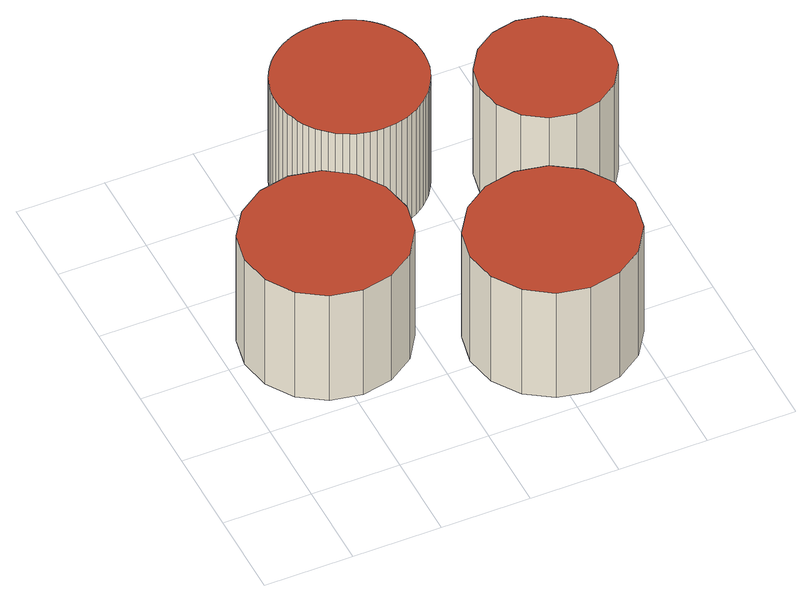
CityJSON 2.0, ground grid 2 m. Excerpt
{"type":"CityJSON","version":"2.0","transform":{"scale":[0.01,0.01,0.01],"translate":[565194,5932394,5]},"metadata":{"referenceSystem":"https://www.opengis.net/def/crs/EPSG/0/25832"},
"CityObjects":{
"building1":{"type":"Building","attributes":{"Gemeindeschluessel":"02000000","Geometrietyp2DReferenz":"3000","function":"51003_1205","roofType":"1000","measuredHeight":3},"geometry":[{"type":"MultiSurface","lod":"2","boundaries":[[[0,1,2,3,4,5,6,7,8,9,10,11,12,13,14,15]],[[16,17,18,19,20,21,22,23,24,25,26,27,28,29,30,31]],[[31,30,1,0]],[[30,29,2,1]],[[29,28,3,2]],[[28,27,4,3]],[[27,26,5,4]],[[26,25,6,5]],[[25,24,7,6]],[[24,23,8,7]],[[23,22,9,8]],[[22,21,10,9]],[[21,20,11,10]],[[20,19,12,11]],[[19,18,13,12]],[[18,17,14,13]],[[17,16,15,14]],[[16,31,0,15]]],"semantics":{"surfaces":[{"type":"GroundSurface"},{"type":"RoofSurface"},{"type":"WallSurface"}],"values":[0,1,2,2,2,2,2,2,2,2,2,2,2,2,2,2,2,2]}}]},
"building2":{"type":"Building","attributes":{"Gemeindeschluessel":"02000000","Geometrietyp2DReferenz":"3000","function":"51003_1205","roofType":"1000","measuredHeight":3},"geometry":[{"type":"MultiSurface","lod":"2","boundaries":[[[32,33,34,35,36,37,38,39,40,41,42,43,44,45,46,47,48,49,50,51,52,53,54,55,56,57,58,59,60,61,62,63,64,65,66,67,68,69,70,71,72,73,74,75,76,77,78,79,80,81,82,83,84,85,86,87,88,89,90,91,92,93,94,95,96,97,98,99,100,101,102,103]],[[104,105,106,107,108,109,110,111,112,113,114,115,116,117,118,119,120,121,122,123,124,125,126,127,128,129,130,131,132,133,134,135,136,137,138,139,140,141,142,143,144,145,146,147,148,149,150,151,152,153,154,155,156,157,158,159,160,161,162,163,164,165,166,167,168,169,170,171,172,173,174,175]],[[175,174,33,32]],[[174,173,34,33]],[[173,172,35,34]],[[172,171,36,35]],[[171,170,37,36]],[[170,169,38,37]],[[169,168,39,38]],[[168,167,40,39]],[[167,166,41,40]],[[166,165,42,41]],[[165,164,43,42]],[[164,163,44,43]],[[163,162,45,44]],[[162,161,46,45]],[[161,160,47,46]],[[160,159,48,47]],[[159,158,49,48]],[[158,157,50,49]],[[157,156,51,50]],[[156,155,52,51]],[[155,154,53,52]],[[154,153,54,53]],[[153,152,55,54]],[[152,151,56,55]],[[151,150,57,56]],[[150,149,58,57]],[[149,148,59,58]],[[148,147,60,59]],[[147,146,61,60]],[[146,145,62,61]],[[145,144,63,62]],[[144,143,64,63]],[[143,142,65,64]],[[142,141,66,65]],[[141,140,67,66]],[[140,139,68,67]],[[139,138,69,68]],[[138,137,70,69]],[[137,136,71,70]],[[136,135,72,71]],[[135,134,73,72]],[[134,133,74,73]],[[133,132,75,74]],[[132,131,76,75]],[[131,130,77,76]],[[130,129,78,77]],[[129,128,79,78]],[[128,127,80,79]],[[127,126,81,80]],[[126,125,82,81]],[[125,124,83,82]],[[124,123,84,83]],[[123,122,85,84]],[[122,121,86,85]],[[121,120,87,86]],[[120,119,88,87]],[[119,118,89,88]],[[118,117,90,89]],[[117,116,91,90]],[[116,115,92,91]],[[115,114,93,92]],[[114,113,94,93]],[[113,112,95,94]],[[112,111,96,95]],[[111,110,97,96]],[[110,109,98,97]],[[109,108,99,98]],[[108,107,100,99]],[[107,106,101,100]],[[106,105,102,101]],[[105,104,103,102]],[[104,175,32,103]]],"semantics":{"surfaces":[{"type":"GroundSurface"},{"type":"RoofSurface"},{"type":"WallSurface"}],"values":[0,1,2,2,2,2,2,2,2,2,2,2,2,2,2,2,2,2,2,2,2,2,2,2,2,2,2,2,2,2,2,2,2,2,2,2,2,2,2,2,2,2,2,2,2,2,2,2,2,2,2,2,2,2,2,2,2,2,2,2,2,2,2,2,2,2,2,2,2,2,2,2,2,2]}}]},
"building3":{"type":"Building","attributes":{"Gemeindeschluessel":"02000000","Geometrietyp2DReferenz":"3000","function":"51003_1205","roofType":"1000","measuredHeight":3},"geometry":[{"type":"MultiSurface","lod":"2","boundaries":[[[176,177,178,179,180,181,182,183,184,185,186,187,188,189,190,191]],[[192,193,194,195,196,197,198,199,200,201,202,203,204,205,206,207]],[[207,206,177,176]],[[206,205,178,177]],[[205,204,179,178]],[[204,203,180,179]],[[203,202,181,180]],[[202,201,182,181]],[[201,200,183,182]],[[200,199,184,183]],[[199,198,185,184]],[[198,197,186,185]],[[197,196,187,186]],[[196,195,188,187]],[[195,194,189,188]],[[194,193,190,189]],[[193,192,191,190]],[[192,207,176,191]]],"semantics":{"surfaces":[{"type":"GroundSurface"},{"type":"RoofSurface"},{"type":"WallSurface"}],"values":[0,1,2,2,2,2,2,2,2,2,2,2,2,2,2,2,2,2]}}]},
"building4":{"type":"Building","attributes":{"Gemeindeschluessel":"02000000","Geometrietyp2DReferenz":"3000","function":"51003_1205","roofType":"1000","measuredHeight":3},"geometry":[{"type":"MultiSurface","lod":"2","boundaries":[[[208,209,210,211,212,213,214,215,216,217,218,219,220,221,222,223]],[[224,225,226,227,228,229,230,231,232,233,234,235,236,237,238,239]],[[239,238,209,208]],[[238,237,210,209]],[[237,236,211,210]],[[236,235,212,211]],[[235,234,213,212]],[[234,233,214,213]],[[233,232,215,214]],[[232,231,216,215]],[[231,230,217,216]],[[230,229,218,217]],[[229,228,219,218]],[[228,227,220,219]],[[227,226,221,220]],[[226,225,222,221]],[[225,224,223,222]],[[224,239,208,223]]],"semantics":{"surfaces":[{"type":"GroundSurface"},{"type":"RoofSurface"},{"type":"WallSurface"}],"values":[0,1,2,2,2,2,2,2,2,2,2,2,2,2,2,2,2,2]}}]}
},
"vertices":[
[216,578,12],[286,564,12],[345,524,12],[385,465,12],[399,395,12],[385,325,12],[345,265,12],[286,226,12],[216,212,12],[146,226,12],[86,265,12],[46,325,12],[33,395,12],[46,465,12],[86,524,12],[146,564,12],[146,564,312],[86,524,312],[46,465,312],[33,395,312],[46,325,312],[86,265,312],[146,226,312],[216,212,312],[286,226,312],[345,265,312],[385,325,312],[399,395,312],[385,465,312],[345,524,312],[286,564,312],[216,578,312],
[454,956,9],[469,955,9],[483,953,9],[497,950,9],[511,946,9],[524,940,9],[537,934,9],[550,926,9],[561,917,9],[572,907,9],[582,896,9],[590,885,9],[598,873,9],[605,860,9],[610,846,9],[615,833,9],[618,818,9],[620,804,9],[620,789,9],[620,775,9],[618,761,9],[615,746,9],[610,732,9],[605,719,9],[598,706,9],[590,694,9],[582,682,9],[572,672,9],[561,662,9],[549,653,9],[537,645,9],[524,639,9],[511,633,9],[497,629,9],[483,626,9],[469,624,9],[454,623,9],[440,624,9],[425,626,9],[411,629,9],[397,633,9],[384,639,9],[371,645,9],[358,653,9],[347,662,9],[336,672,9],[327,682,9],[318,694,9],[310,706,9],[303,719,9],[298,733,9],[293,746,9],[290,761,9],[288,775,9],[288,790,9],[288,804,9],[290,818,9],[293,833,9],[298,846,9],[303,860,9],[310,873,9],[318,885,9],[327,897,9],[336,907,9],[347,917,9],[359,926,9],[371,934,9],[384,940,9],[397,946,9],[411,950,9],[425,953,9],[440,955,9],[440,955,309],[425,953,309],[411,950,309],[397,946,309],[384,940,309],[371,934,309],[359,926,309],[347,917,309],[336,907,309],[327,897,309],[318,885,309],[310,873,309],[303,860,309],[298,846,309],[293,833,309],[290,818,309],[288,804,309],[288,790,309],[288,775,309],[290,761,309],[293,746,309],[298,733,309],[303,719,309],[310,706,309],[318,694,309],[327,682,309],[336,672,309],[347,662,309],[358,653,309],[371,645,309],[384,639,309],[397,633,309],[411,629,309],[425,626,309],[440,624,309],[454,623,309],[469,624,309],[483,626,309],[497,629,309],[511,633,309],[524,639,309],[537,645,309],[549,653,309],[561,662,309],[572,672,309],[582,682,309],[590,694,309],[598,706,309],[605,719,309],[610,732,309],[615,746,309],[618,761,309],[620,775,309],[620,789,309],[620,804,309],[618,818,309],[615,833,309],[610,846,309],[605,860,309],[598,873,309],[590,885,309],[582,896,309],[572,907,309],[561,917,309],[550,926,309],[537,934,309],[524,940,309],[511,946,309],[497,950,309],[483,953,309],[469,955,309],[454,956,309],
[644,401,5],[716,387,5],[776,347,5],[817,286,5],[831,215,5],[817,144,5],[776,83,5],[716,43,5],[644,28,5],[573,43,5],[513,83,5],[472,144,5],[458,215,5],[472,286,5],[513,347,5],[573,387,5],[573,387,305],[513,347,305],[472,286,305],[458,215,305],[472,144,305],[513,83,305],[573,43,305],[644,28,305],[716,43,305],[776,83,305],[817,144,305],[831,215,305],[817,286,305],[776,347,305],[716,387,305],[644,401,305],
[830,794,10],[887,782,10],[935,750,10],[967,702,10],[979,645,10],[967,588,10],[935,540,10],[887,507,10],[830,496,10],[773,507,10],[724,540,10],[692,588,10],[681,645,10],[692,702,10],[724,750,10],[773,782,10],[773,782,310],[724,750,310],[692,702,310],[681,645,310],[692,588,310],[724,540,310],[773,507,310],[830,496,310],[887,507,310],[935,540,310],[967,588,310],[979,645,310],[967,702,310],[935,750,310],[887,782,310],[830,794,310]
]}
